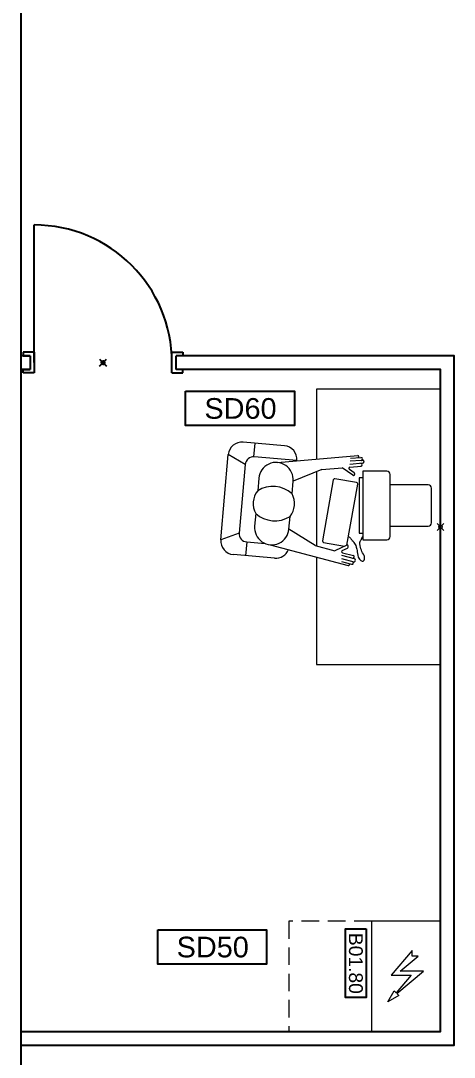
# Model space of a CAD drawing. Extents: x -3873 to 164127, y 7129 to 96529.
# Drawn here: x 82017 to 85164, y 38892 to 46421 of the extents above; entities that cross this region are included whole.
import ezdxf
from ezdxf.enums import TextEntityAlignment as Align

# ---------------------------------------------------------------- set-up
doc = ezdxf.new("R2010")
doc.units = 0
doc.header["$PDMODE"] = 35
doc.header["$PDSIZE"] = 25
doc.linetypes.add('HIDDEN', pattern=[9.525, 6.35, -3.175])
doc.layers.get('0').update_dxf_attribs({"linetype": 'CONTINUOUS'})
for name, color, linetype in [('BUILDING', 2, 'CONTINUOUS'), ('KROMEKA', 1, 'CONTINUOUS'), ('LAYOUT', 90, 'CONTINUOUS'), ('MC_1_2_025', 2, 'CONTINUOUS'), ('POSNR', 4, 'CONTINUOUS')]:
    doc.layers.add(name, color=color, linetype=linetype)
doc.layers.add('LAYOUT Kromeka', color=1, linetype='CONTINUOUS', lineweight=5)
doc.styles.add('015_100', font='arial.ttf', dxfattribs={"height": 150})

# ---------------------------------------------------------------- blocks, each defined once
blk = doc.blocks.new('weighing_comp')
for p, q in [((-999.9999, 0), (-999.9999, -899.9999)), ((999.9999, 0), (-999.9999, 0)), ((999.9999, -899.9998), (999.9999, 0)), ((-30.6752, -64.8365), (-280.6752, -64.8367)), ((-305.675, -89.8366), (-305.6752, -364.8365)), ((-5.6752, -364.8367), (-5.6751, -89.8367)), ((69.3248, -364.8367), (-380.6752, -364.8366)), ((-405.6751, -389.8366), (-405.6751, -564.8365)), ((94.3249, -564.8366), (94.3248, -389.8364)), ((-468.271, -1183.3674), (-519.2026, -601.2199)), ((-498.5488, -653.7131), (-505.23, -577.347)), ((-483.6458, -575.4578), (-484.6401, -564.0911)), ((-483.6458, -575.4578), (-476.6316, -655.6305)), ((-475.8653, -555.3161), (-470.3352, -555.7999)), ((-462.9721, -563.1631), (-454.7143, -657.548)), ((-433.9782, -657.4385), (-441.1813, -575.1078)), ((-405.6751, -564.8365), (94.3249, -564.8366)), ((-355.6751, -564.8365), (-355.6751, -589.8366)), ((-355.6751, -589.8366), (44.3248, -589.8365)), ((132.9251, -679.2512), (-310.2384, -601.1094)), ((44.3248, -589.8365), (44.3249, -564.8365)), ((74.2233, -567.9305), (71.7205, -567.2744)), ((76.6071, -568.4074), (74.2233, -567.9305)), ((78.9906, -568.9441), (76.6071, -568.4074)), ((81.553, -570.3753), (78.9906, -568.9441)), ((84.2347, -571.9257), (81.553, -570.3753)), ((86.6183, -572.5817), (84.2347, -571.9257)), ((89.3, -572.5816), (86.6183, -572.5817)), ((92.1008, -574.4899), (89.3, -572.5816)), ((94.544, -575.6229), (92.1008, -574.4899)), ((97.2256, -577.8887), (94.544, -575.6229)), ((99.7285, -580.0356), (97.2256, -577.8887)), ((102.5293, -582.0034), (99.7285, -580.0356)), ((106.8198, -583.9116), (102.5293, -582.0034)), ((111.9448, -584.6868), (106.8198, -583.9116)), ((119.2745, -584.6271), (111.9448, -584.6868)), ((126.6639, -584.3886), (119.2745, -584.6271)), ((132.0271, -584.2694), (126.6639, -584.3886)), ((137.7478, -583.4345), (132.0271, -584.2694)), ((147.4016, -580.6914), (137.7478, -583.4345)), ((158.6644, -577.7695), (147.4016, -580.6914)), ((169.5101, -574.4302), (158.6644, -577.7695)), ((179.5215, -569.8386), (169.5101, -574.4302)), ((188.5794, -565.0084), (179.5215, -569.8386)), ((197.5777, -559.5224), (188.5794, -565.0084)), ((192.7507, -602.3972), (205.6226, -600.2506)), ((206.6355, -554.8713), (197.5777, -559.5224)), ((205.6226, -600.2506), (218.6731, -596.8515)), ((214.3229, -552.0685), (206.6355, -554.8713)), ((223.9171, -550.5181), (214.3229, -552.0685)), ((218.6731, -596.8515), (233.0942, -588.3839)), ((233.1538, -551.3529), (223.9171, -550.5181)), ((233.0942, -588.3839), (244.5359, -578.7237)), ((242.2118, -555.1694), (233.1538, -551.3529)), ((248.1113, -560.5362), (242.2118, -555.1694)), ((244.5359, -578.7237), (249.3627, -569.2424)), ((249.3627, -569.2424), (248.1113, -560.5362)), ((-375.0406, -636.5624), (-429.0558, -713.7041)), ((-419.274, -661.3785), (-394.9828, -626.6869)), ((-387.6418, -623.2636), (-380.9697, -623.8474)), ((-321.8229, -609.221), (-349.6067, -766.7904)), ((72.3759, -664.1155), (74.4021, -661.6108)), ((74.4021, -661.6108), (77.2625, -658.9275)), ((77.2625, -658.9275), (79.8845, -656.3038)), ((79.8845, -656.3038), (82.5066, -653.4414)), ((82.5066, -653.4414), (85.1882, -651.2948)), ((85.1882, -651.2948), (89.4191, -648.492)), ((89.4191, -648.492), (93.1139, -644.616)), ((93.1139, -644.616), (97.5832, -640.2033)), ((97.5832, -640.2033), (104.4362, -634.6577)), ((104.4362, -634.6577), (112.6599, -628.2174)), ((112.6599, -628.2174), (119.8704, -623.3277)), ((119.8704, -623.3277), (127.7365, -618.5573)), ((127.7365, -618.5573), (135.1854, -614.9794)), ((129.4449, -1235.6608), (280.6916, -671.2015)), ((135.1854, -614.9794), (147.342, -610.9841)), ((147.3014, -670.0651), (140.6297, -669.4815)), ((147.342, -610.9841), (161.1673, -607.4063)), ((171.8347, -713.0939), (153.9367, -674.7111)), ((161.1673, -607.4063), (171.5958, -605.3191)), ((171.5958, -605.3191), (181.5477, -603.8879)), ((181.5477, -603.8879), (192.7507, -602.3972)), ((186.9999, -711.7671), (208.3902, -631.9379)), ((231.9239, -623.9586), (207.4018, -715.4757)), ((229.3192, -717.3934), (253.1019, -628.6353)), ((245.9837, -618.4697), (240.454, -617.9859)), ((251.2363, -719.3108), (271.0769, -645.2652)), ((-416.1089, -861.69), (-429.0558, -713.7041)), ((113.2529, -848.405), (139.979, -696.8353)), ((132.5825, -680.9736), (172.3815, -766.3231)), ((-341.4952, -778.375), (101.6682, -856.5165)), ((133.934, -909.8126), (172.3815, -766.3231)), ((-999.9999, -899.9999), (-493.0627, -899.9999)), ((-416.1089, -861.69), (-332.8521, -1069.7375)), ((-400.7781, -899.9999), (136.5631, -899.9999)), ((219.3851, -899.9999), (999.9999, -899.9998)), ((133.934, -909.8126), (15.8151, -1100.2421)), ((-481.4987, -1042.4006), (-508.6035, -1352.2098)), ((-241.1185, -1077.7633), (-332.8521, -1069.7375)), ((15.8151, -1100.2421), (-75.9186, -1092.2165)), ((-589.8338, -1133.3044), (-615.9804, -1432.1629)), ((109.0372, -1406.2463), (120.8177, -1271.5943)), ((227.0459, -1204.7722), (200.8991, -1503.6306)), ((-508.7685, -1354.684), (-608.439, -1345.9639)), ((-354.6412, -1318.7861), (-262.9074, -1326.8118)), ((-97.7076, -1341.2649), (-5.9739, -1349.2905)), ((-454.0612, -1417.2109), (-525.0765, -1540.498)), ((-454.0612, -1417.2109), (44.0361, -1460.7887)), ((109.0372, -1406.2463), (208.6566, -1414.962)), ((44.0361, -1460.7887), (92.564, -1594.5345)), ((92.564, -1594.5345), (-525.0765, -1540.498))]:
    blk.add_line(p, q)
for centre, radius, start, end in [((-280.67543, -89.83647), 25, 89.999472, 180.000297), ((-30.67543, -89.83647), 25, 359.999473, 89.999472), ((-380.675423, -389.83647), 25, 89.999489, 180.000297), ((69.324576, -389.83647), 25, 0.000161, 89.999487), ((-511.133813, -600.513758), 8.099991, 17.75487, 185.001513), ((-494.438384, -576.402472), 10.833356, 5.002337, 185.002022), ((-476.571633, -563.384763), 8.099941, 84.997066, 185.003081), ((-471.041757, -563.868565), 8.100074, 4.996204, 84.995485), ((-451.299639, -578.023201), 10.333373, 5.008539, 185.001912), ((-311.975129, -610.957445), 10, 79.998574, 169.999902), ((-425.909728, -656.73244), 8.099951, 185.001132, 325.001893), ((-388.34797, -631.332524), 8.0999, 84.998377, 145.000778), ((-381.676189, -631.916229), 8.100061, 325.000686, 84.996071), ((139.923737, -677.55031), 8.100061, 84.999764, 205.0000979999), ((146.595518, -678.134015), 8.0999, 24.9978559999, 85.0004), ((217.847877, -636.566023), 10.333373, 344.998021, 164.991134), ((239.747995, -626.05461), 8.100074, 84.999406, 165.003073), ((245.277871, -626.538412), 8.099941, 344.997453, 85.000644), ((260.612684, -642.460881), 10.833356, 344.998123, 164.997251), ((272.867591, -669.104993), 8.099991, 344.999521, 152.244505), ((179.17598, -709.67058), 8.099951, 205.000161, 344.999266), ((-339.758837, -768.526686), 10, 170.000893, 260.000907), ((103.404652, -846.668366), 10, 260.000227, 349.999309), ((-490.214448, -1142.0199), 100, 84.999893, 175.000037), ((-343.747331, -1194.261842), 124.9999, 84.999652, 265.00027), ((-86.813158, -1216.740669), 207.665581, 137.991754, 212.0082439999), ((-169.413259, -1209.514097), 149.999989, 51.442623, 118.557199), ((-252.01336, -1202.287524), 207.665581, 317.99183, 32.008144), ((4.920813, -1224.766352), 124.9999, 264.99988, 85.00003), ((127.426265, -1196.05646), 100, 354.999914, 67.992273), ((-448.831991, -1357.439054), 60, 175.000072, 265.000143), ((-169.413259, -1209.514097), 149.999989, 231.442803, 298.557338), ((49.265358, -1401.016925), 60, 265.00009, 354.999984), ((-516.36117, -1440.878309), 100, 175.000082, 265.000151), ((101.279542, -1494.91487), 100, 265.000026, 354.999915)]:
    blk.add_arc(centre, radius, start, end)
at = {"color": 5}
blk.add_point((0, 0), dxfattribs=at)
blk = doc.blocks.new('_KROMEKA_POSNR')
at = {"layer": 'KROMEKA', "linetype": 'Continuous'}
blk.add_lwpolyline([(-3.992, -1.25), (3.912, -1.25), (3.912, 1.25), (-3.992, 1.25)], close=True, dxfattribs=at)
at = {"layer": 'KROMEKA', "linetype": 'Continuous', "style": '015_100'}
blk.add_attdef('POSNR', text='', height=1.5, dxfattribs=at).set_placement((0, 0), align=Align.MIDDLE)
blk = doc.blocks.new('building_door_800x100')
at = {"layer": 'BUILDING', "color": 2, "linetype": 'Continuous'}
for p, q in [((-75, 580), (-50, 580)), ((-75, 500), (-75, 580)), ((-50, 580), (-50, 530)), ((50, 530), (-50, 530)), ((75, 580), (50, 580)), ((50, 580), (50, 530)), ((75, 500), (75, 580)), ((75, 500), (-75, 500)), ((0, -500), (-1000, -500)), ((-75, -500), (-75, -580)), ((-75, -500), (75, -500)), ((75, -500), (75, -580)), ((-75, -580), (-50, -580)), ((-50, -530), (50, -530)), ((-50, -580), (-50, -530)), ((50, -580), (50, -530)), ((75, -580), (50, -580))]:
    blk.add_line(p, q, dxfattribs=at)
at = {"layer": 'BUILDING', "color": 4, "linetype": 'Continuous'}
blk.add_arc((0, -500), 1000, 90, 180, dxfattribs=at)
at = {"layer": 'BUILDING', "color": 5, "linetype": 'Continuous'}
blk.add_point((0, 0), dxfattribs=at)
blk = doc.blocks.new('*U191')
at = {"ltscale": 20}
for p, q in [((0, 0), (0, 500)), ((0, 500), (800, 500)), ((800, 500), (800, 0)), ((586.4, 382.1), (505.5, 335.4)), ((539.6, 301.2), (586.4, 382.1)), ((211.4, 205.2), (392.6, 357.3)), ((525.1, 315.8), (363.7, 123.5)), ((392.6, 357.3), (392.6, 214)), ((392.6, 214), (520, 320.9)), ((505.5, 335.4), (520, 320.9)), ((525.1, 315.8), (539.6, 301.2)), ((363.7, 292.2), (254.5, 162)), ((363.7, 123.5), (363.7, 292.2)), ((254.5, 205.2), (211.4, 205.2)), ((254.5, 162), (254.5, 205.2)), ((800, 0), (0, 0))]:
    blk.add_line(p, q, dxfattribs=at)
at = {"color": 4, "linetype": 'HIDDEN', "ltscale": 20}
blk.add_lwpolyline([(0, 500), (0, 1100), (800, 1100), (800, 500)], dxfattribs=at)
at = {"layer": 'POSNR', "color": 4, "linetype": 'Continuous'}
blk.add_lwpolyline([(53.9, 539.2), (553.9, 539.2), (553.9, 689.2), (53.9, 689.2)], close=True, dxfattribs=at)
at = {"layer": 'POSNR', "color": 4, "linetype": 'Continuous', "style": '015_100', "flags": 8}
blk.add_attdef('X01.XX', text='', height=100, dxfattribs=at).set_placement((305.7, 614.2), align=Align.MIDDLE)

msp = doc.modelspace()

# ---------------------------------------------------------------- linework, layer by layer
at = {"layer": 'BUILDING', "color": 2}
msp.add_line((82016.8, 70930), (82016.8, 23010), dxfattribs=at)
at = {"layer": 'LAYOUT', "color": 2}
for points in [[(82084.5, 43987.3), (82016.8, 43987.3)], [(82016.8, 38980), (85163.9, 38980), (85163.9, 43987.3), (83144.5, 43987.3)], [(82084.5, 43887.3), (82016.8, 43887.3), (82016.8, 39080), (85063.9, 39080), (85063.9, 43887.3), (83144.5, 43887.3)]]:
    msp.add_lwpolyline(points, dxfattribs=at)

# ---------------------------------------------------------------- block references
at = {"layer": 'BUILDING', "color": 2, "rotation": 270}
msp.add_blockref('building_door_800x100', (82614.5, 43937.3), dxfattribs=at)
at = {"layer": 'LAYOUT Kromeka', "linetype": 'Continuous', "ltscale": 20, "rotation": 270}
msp.add_blockref('weighing_comp', (85063.9, 42744), dxfattribs=at)
at = {"layer": 'LAYOUT Kromeka', "linetype": 'Continuous', "ltscale": 20}
ref = msp.add_blockref('*U191', (85063.9, 39880), dxfattribs=dict(at, xscale=-1, rotation=90))
ref.add_attrib('X01.XX', 'B01.80', dxfattribs={"layer": 'POSNR', "color": 4, "linetype": 'Continuous', "ltscale": 20, "height": 100, "rotation": 270, "style": '015_100'}).set_placement((84449.6, 39574.3), align=Align.MIDDLE)
at = {"layer": 'MC_1_2_025', "color": 6, "ltscale": 20}
ref = msp.add_blockref('_KROMEKA_POSNR', (83612.1, 43604.8), dxfattribs=dict(at, xscale=-100, yscale=100, zscale=100, rotation=180))
ref.add_attrib('POSNR', 'SD60', dxfattribs={"layer": 'KROMEKA', "linetype": 'Continuous', "height": 150, "style": '015_100'}).set_placement((83612.1, 43604.8), align=Align.MIDDLE)
ref = msp.add_blockref('_KROMEKA_POSNR', (83410.5, 39692.8), dxfattribs=dict(at, xscale=-100, yscale=100, zscale=100, rotation=180))
ref.add_attrib('POSNR', 'SD50', dxfattribs={"layer": 'KROMEKA', "linetype": 'Continuous', "height": 150, "style": '015_100'}).set_placement((83410.5, 39692.8), align=Align.MIDDLE)

doc.saveas('drawing.dxf')
